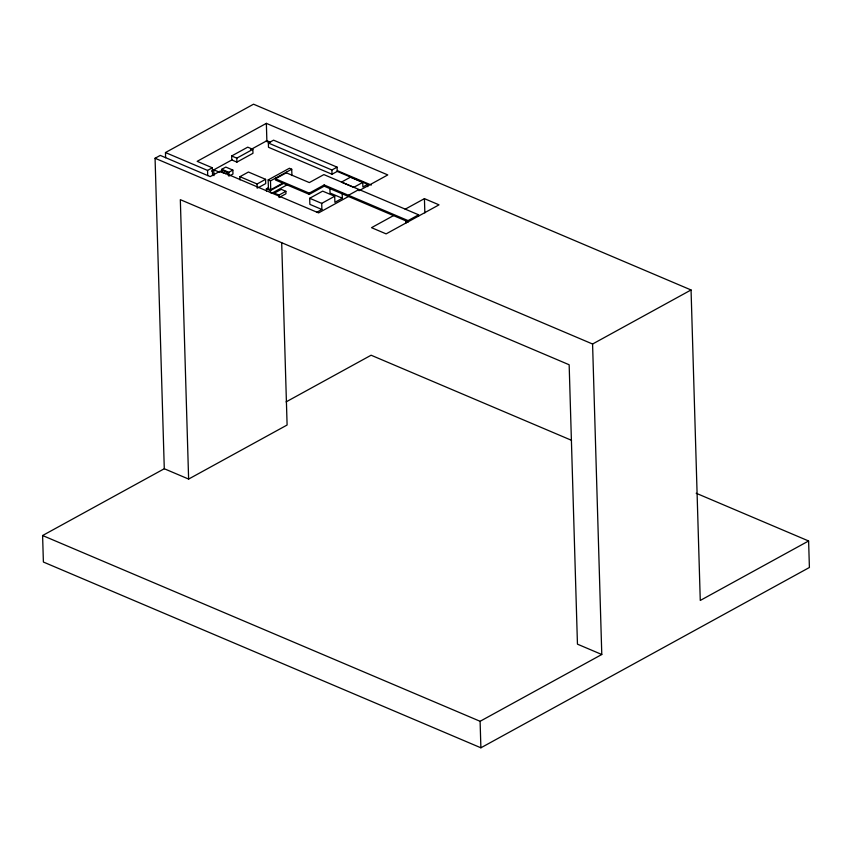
<?xml version="1.0" encoding="UTF-8"?>
<svg xmlns="http://www.w3.org/2000/svg" width="852" height="852" viewBox="0 0 852 852"><rect width="100%" height="100%" fill="white"/><g stroke="black" fill="none" stroke-linecap="round" stroke-linejoin="round"><path stroke-width="1.28" d="M696.18 493.244L808.612 540.977L809.4 567.485L480.89 747.8L43.388 562.032L42.6 535.525L164.287 468.738L155.064 158.259L160.272 155.405L210.22 176.609L220.21 171.124L318.595 212.904L348.489 196.492L348.447 195.278L358.969 189.495M165.618 157.726L165.469 152.551L253.545 104.2L691.057 289.968L700.269 600.447L808.612 540.977M359.012 190.72L387.788 174.926L266.356 123.359L197.153 161.337L212.34 167.791L212.574 175.555M231.669 155.969L247.73 147.162L252.852 149.334L252.969 153.296L236.909 162.114L231.787 159.931L231.669 155.969L236.792 158.153L252.852 149.334M165.469 152.551L207.547 170.421L212.34 167.791M211.509 171.114L232.266 159.718M250.722 149.59L266.868 140.729L270.51 142.273M268.369 143.019L273.567 140.165L337.094 167.141L337.222 171.412L332.024 174.255L268.497 147.29L268.369 143.019L331.897 169.995L337.094 167.141M221.871 171.934L221.786 169.292L225.801 167.088L232.852 170.08L232.969 174.042L229.955 175.693M220.466 171.763L222.798 170.485L227.921 172.658L227.995 175.097M225.588 173.936L227.921 172.658M221.786 169.292L228.837 172.285L232.852 170.08M240.03 179.9L239.934 176.694L248.433 172.029L265.59 179.314L265.717 183.585L258.284 187.664M239.934 176.694L257.091 183.979L265.59 179.314M283.045 182.978L270.734 189.73L268.433 188.75L268.167 179.921L289.424 168.249L291.735 169.228L291.916 175.544M268.167 179.921L270.478 180.89L291.735 169.228M418.598 214.81L323.877 174.596L309.329 182.584L286.315 172.818L275.43 178.792L309.244 193.148L324.165 184.959L408.076 220.593L418.598 214.81L418.63 216.035M266.442 191.061L266.378 188.825L268.604 187.6M266.378 188.825L270.467 190.571L283.833 183.233M271.681 193.308L287.273 184.756M278.998 195.087L285.878 191.317L285.952 193.755L279.073 197.526L278.998 195.087L274.387 193.127L281.267 189.357L285.878 191.317M275.42 178.185L275.473 180.017L309.276 194.362L324.197 186.183L408.108 221.808L408.076 220.593M334.708 196.248L321.715 203.383L321.896 209.475L309.862 204.363L309.681 198.271L322.663 191.136L334.708 196.248L334.889 202.339L342.334 198.25L342.174 192.765M362.739 182.413L353.761 187.333L341.471 182.115L350.438 177.195L362.739 182.413L362.877 186.982L367.681 184.341L367.755 186.673M316.561 212.404L321.896 209.475M393.507 215.609L371.525 227.676L386.126 233.874L439.025 204.842L424.424 198.644L405.158 209.209M405.808 220.828L408.353 221.68M286.07 401.899L371.11 355.22L571.532 440.314M164.287 468.738L188.622 479.069L287.103 425.02L281.692 242.735M155.064 158.259L592.577 344.016L691.057 289.968M42.6 535.525L480.102 721.293L601.789 654.496L592.577 344.016M337.296 170.634L371.302 185.065M265.984 141.166L269.296 142.572M337.222 171.412L367.681 184.341M342.334 198.25L330.043 193.031L329.873 187.546M309.681 198.271L321.715 203.383M220.977 171.976L224.044 173.286M219.592 172.274L213.799 169.814L213.969 175.65M601.789 654.496L577.454 644.165L569.157 364.762L180.326 199.666L188.622 479.069M480.102 721.293L480.89 747.8M424.424 198.644L424.85 212.883M406.042 220.7L406.106 222.905M331.897 169.995L332.024 174.255M324.165 184.959L324.197 186.183M309.244 193.148L309.276 194.362M286.304 172.21L286.315 172.818M270.478 180.89L270.734 189.73M270.467 190.571L270.542 192.797M266.356 123.359L266.868 140.729M257.091 183.979L257.219 188.249M236.792 158.153L236.909 162.114M228.837 172.285L228.954 176.247M207.547 170.421L207.707 175.597"/></g></svg>
